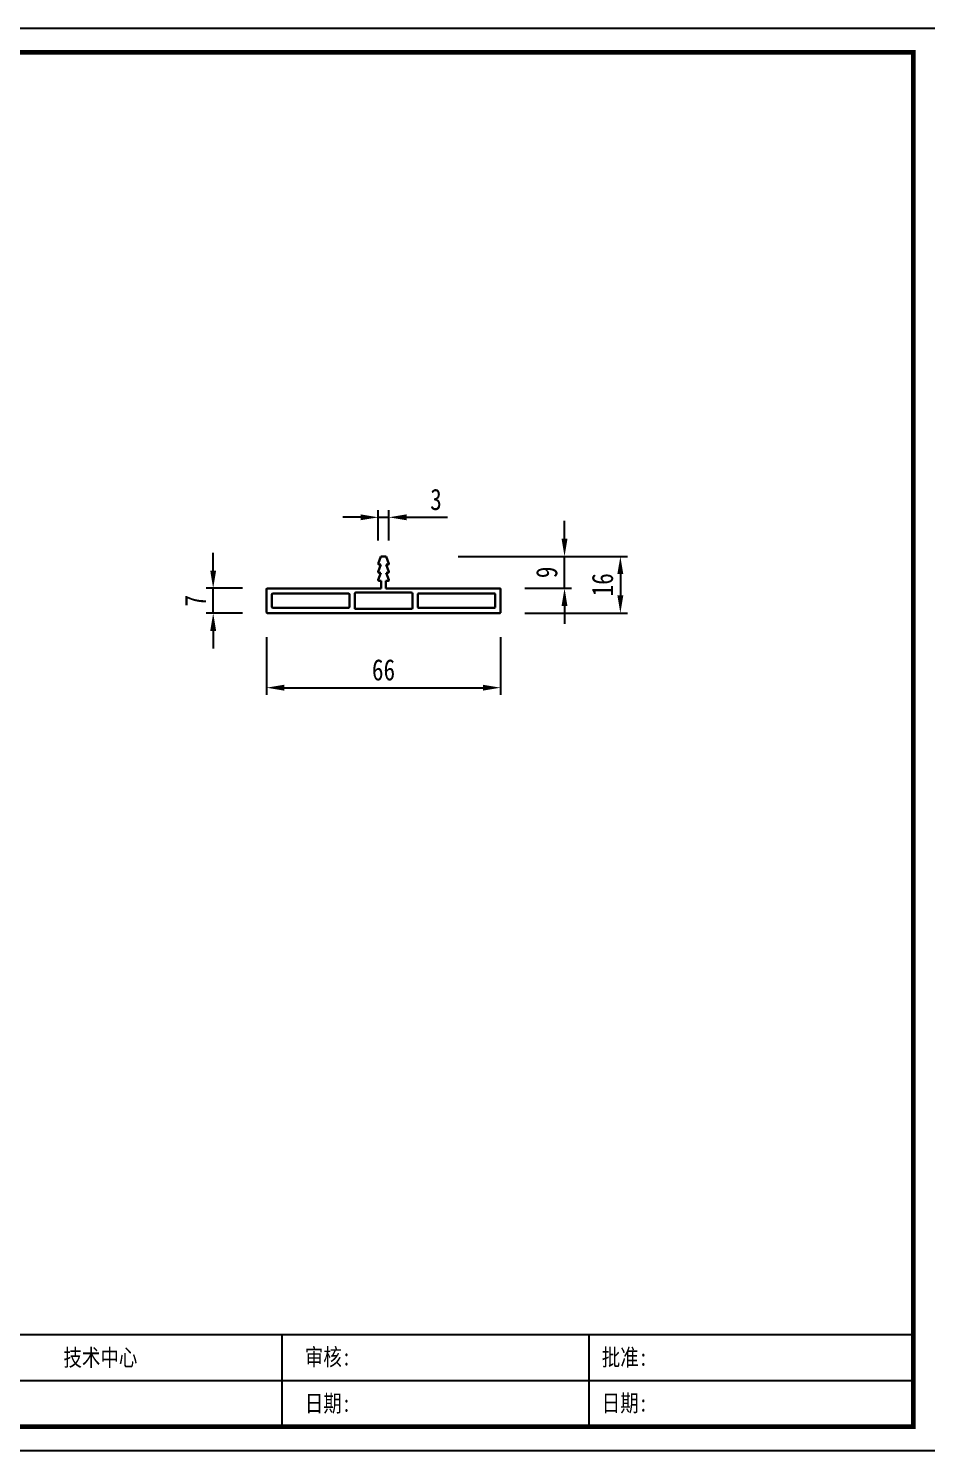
# Model space of a CAD drawing. Header units: millimetres. Extents: x 0 to 1097966, y -63096 to 223085.
# Drawn here: x 338296 to 338549.2, y -59370.4 to -58969.5 of the extents above; entities that cross this region are included whole.
import ezdxf

# ---------------------------------------------------------------- set-up
doc = ezdxf.new("R2010")
doc.units = ezdxf.units.MM
doc.layers.add('C00-00-00', color=7, linetype='Continuous')
doc.layers.add('DZ-文字说明', color=1, linetype='Continuous')
doc.styles.add('DZ-宋体2.5', font='', dxfattribs={"width": 0.8, "height": 2.5})
doc.styles.add('TEXT', font='', dxfattribs={"width": 0.8})
doc.styles.get('DZ-宋体2.5').set_extended_font_data('SimSun')
doc.styles.get('TEXT').set_extended_font_data('SimSun')
doc.dimstyles.new('副本 (2) (2) ISO-25', dxfattribs={"dimtxt": 18, "dimasz": 13, "dimexe": 6, "dimexo": 12, "dimgap": 6, "dimtad": 1, "dimtxsty": 'TEXT', "dimcen": 2.5, "dimclrd": 5, "dimclre": 5, "dimclrt": 5, "dimadec": 0, "dimazin": 0, "dimtfac": 1, "dimtmove": 0, "dimatfit": 3, "dimldrblk": 'BOXFILLED', "dimfxl": 1.25, "dimarcsym": 0})

# ---------------------------------------------------------------- blocks, each defined once
blk = doc.blocks.new('*D837')
at = {"color": 5, "lineweight": -2, "transparency": 16777216}
for p, q in [((338363.08, -59141.11), (338363.08, -59157.33)), ((338429.08, -59141.11), (338429.08, -59157.33)), ((338368.08, -59155.33), (338424.08, -59155.33))]:
    blk.add_line(p, q, dxfattribs=at)
at = {"color": 5, "transparency": 16777216}
for points in [[(338368.08, -59154.49), (338368.08, -59156.16), (338363.08, -59155.33)], [(338424.08, -59154.49), (338424.08, -59156.16), (338429.08, -59155.33)]]:
    blk.add_solid(points, dxfattribs=at)
at = {"layer": 'Defpoints', "color": 0, "transparency": 16777216}
for p in [(338363.08, -59134.11), (338429.08, -59134.11), (338429.08, -59155.33)]:
    blk.add_point(p, dxfattribs=at)
at = {"color": 5, "transparency": 16777216, "insert": (338396.08, -59150.33), "char_height": 6, "attachment_point": 5, "style": 'TEXT'}
blk.add_mtext('66', dxfattribs=at)
blk = doc.blocks.new('_BoxFilled')
at = {"color": 0, "linetype": 'ByBlock', "lineweight": -2}
blk.add_line((-0.5, 0), (-1, 0), dxfattribs=at)
at = {"color": 0, "linetype": 'ByBlock'}
blk.add_solid([(-0.5, 0.5), (0.5, 0.5), (-0.5, -0.5), (0.5, -0.5)], dxfattribs=at)
blk = doc.blocks.new('*D838')
at = {"color": 5, "lineweight": -2, "transparency": 16777216}
for p, q in [((338389.6, -59107.29), (338384.6, -59107.29)), ((338394.6, -59113.86), (338394.6, -59105.29)), ((338394.6, -59107.29), (338397.57, -59107.29)), ((338397.57, -59113.86), (338397.57, -59105.29)), ((338402.57, -59107.29), (338414.16, -59107.29))]:
    blk.add_line(p, q, dxfattribs=at)
at = {"color": 5, "transparency": 16777216}
for points in [[(338389.6, -59106.46), (338389.6, -59108.12), (338394.6, -59107.29)], [(338402.57, -59106.46), (338402.57, -59108.12), (338397.57, -59107.29)]]:
    blk.add_solid(points, dxfattribs=at)
at = {"layer": 'Defpoints', "color": 0, "transparency": 16777216}
for p in [(338397.57, -59107.29), (338394.6, -59120.86), (338397.57, -59120.86)]:
    blk.add_point(p, dxfattribs=at)
at = {"color": 5, "transparency": 16777216, "insert": (338410.87, -59102.29), "char_height": 6, "attachment_point": 5, "style": 'TEXT'}
blk.add_mtext('3', dxfattribs=at)
blk = doc.blocks.new('*D839')
at = {"color": 5, "lineweight": -2, "transparency": 16777216}
for p, q in [((338447.11, -59113.31), (338447.11, -59108.31)), ((338417.11, -59118.31), (338449.11, -59118.31)), ((338447.11, -59127.31), (338447.11, -59118.31)), ((338435.88, -59127.31), (338449.11, -59127.31)), ((338447.11, -59132.31), (338447.11, -59137.31))]:
    blk.add_line(p, q, dxfattribs=at)
at = {"color": 5, "transparency": 16777216}
for points in [[(338446.27, -59113.31), (338447.94, -59113.31), (338447.11, -59118.31)], [(338446.27, -59132.31), (338447.94, -59132.31), (338447.11, -59127.31)]]:
    blk.add_solid(points, dxfattribs=at)
at = {"layer": 'Defpoints', "color": 0, "transparency": 16777216}
for p in [(338396.8, -59118.31), (338447.11, -59118.31), (338428.88, -59127.31)]:
    blk.add_point(p, dxfattribs=at)
at = {"color": 5, "transparency": 16777216, "insert": (338442.11, -59122.81), "char_height": 6, "attachment_point": 5, "rotation": 90, "style": 'TEXT'}
blk.add_mtext('9', dxfattribs=at)
blk = doc.blocks.new('*D840')
at = {"color": 5, "lineweight": -2, "transparency": 16777216}
for p, q in [((338348.05, -59122.31), (338348.05, -59117.31)), ((338356.28, -59127.31), (338346.05, -59127.31)), ((338348.05, -59134.31), (338348.05, -59127.31)), ((338356.28, -59134.31), (338346.05, -59134.31)), ((338348.05, -59139.31), (338348.05, -59144.31))]:
    blk.add_line(p, q, dxfattribs=at)
at = {"color": 5, "transparency": 16777216}
for points in [[(338347.22, -59122.31), (338348.88, -59122.31), (338348.05, -59127.31)], [(338347.22, -59139.31), (338348.88, -59139.31), (338348.05, -59134.31)]]:
    blk.add_solid(points, dxfattribs=at)
at = {"layer": 'Defpoints', "color": 0, "transparency": 16777216}
for p in [(338348.05, -59127.31), (338363.28, -59127.31), (338363.28, -59134.31)]:
    blk.add_point(p, dxfattribs=at)
at = {"color": 5, "transparency": 16777216, "insert": (338343.05, -59130.81), "char_height": 6, "attachment_point": 5, "rotation": 90, "style": 'TEXT'}
blk.add_mtext('7', dxfattribs=at)
blk = doc.blocks.new('*D841')
at = {"color": 5, "lineweight": -2, "transparency": 16777216}
for p, q in [((338432.85, -59118.31), (338464.85, -59118.31)), ((338462.85, -59123.31), (338462.85, -59129.31)), ((338435.88, -59134.31), (338464.85, -59134.31))]:
    blk.add_line(p, q, dxfattribs=at)
at = {"color": 5, "transparency": 16777216}
for points in [[(338462.01, -59123.31), (338463.68, -59123.31), (338462.85, -59118.31)], [(338462.01, -59129.31), (338463.68, -59129.31), (338462.85, -59134.31)]]:
    blk.add_solid(points, dxfattribs=at)
at = {"layer": 'Defpoints', "color": 0, "transparency": 16777216}
for p in [(338396.8, -59118.31), (338428.88, -59134.31), (338462.85, -59134.31)]:
    blk.add_point(p, dxfattribs=at)
at = {"color": 5, "transparency": 16777216, "insert": (338457.85, -59126.31), "char_height": 6, "attachment_point": 5, "rotation": 90, "style": 'TEXT'}
blk.add_mtext('16', dxfattribs=at)

msp = doc.modelspace()

# ---------------------------------------------------------------- linework, layer by layer
msp.add_lwpolyline([(337985.218, -59370.407), (338552.218, -59370.407), (338552.218, -58969.457), (337985.218, -58969.457)], close=True)
at = {"const_width": 1.35}
msp.add_lwpolyline([(337991.968, -59363.657), (338545.468, -59363.657), (338545.468, -58976.207), (337991.968, -58976.207)], close=True, dxfattribs=at)
at = {"layer": 'C00-00-00', "lineweight": 30}
for p, q in [((338395.363, -59118.314), (338394.595, -59120.358)), ((338396.805, -59118.314), (338395.363, -59118.314)), ((338397.572, -59120.358), (338396.805, -59118.314)), ((338395.363, -59120.606), (338394.595, -59122.65)), ((338395.363, -59122.897), (338394.595, -59124.941)), ((338394.767, -59120.606), (338395.363, -59120.606)), ((338394.767, -59122.897), (338395.363, -59122.897)), ((338397.572, -59122.65), (338396.805, -59120.606)), ((338396.805, -59120.606), (338397.4, -59120.606)), ((338397.572, -59124.941), (338396.805, -59122.897)), ((338396.805, -59122.897), (338397.4, -59122.897)), ((338363.084, -59127.514), (338363.084, -59134.114)), ((338395.409, -59127.314), (338363.284, -59127.314)), ((338394.767, -59125.189), (338395.409, -59125.189)), ((338395.409, -59125.189), (338395.409, -59127.314)), ((338396.759, -59127.314), (338396.759, -59125.189)), ((338396.759, -59125.189), (338397.4, -59125.189)), ((338428.884, -59127.314), (338396.759, -59127.314)), ((338429.084, -59134.114), (338429.084, -59127.514)), ((338364.584, -59129.014), (338364.584, -59132.614)), ((338386.265, -59128.814), (338364.784, -59128.814)), ((338386.465, -59132.614), (338386.465, -59129.014)), ((338387.965, -59128.814), (338387.965, -59132.914)), ((338391.595, -59128.514), (338388.265, -59128.514)), ((338403.903, -59128.514), (338391.595, -59128.514)), ((338404.203, -59132.914), (338404.203, -59128.814)), ((338405.703, -59129.014), (338405.703, -59132.614)), ((338427.384, -59128.814), (338405.903, -59128.814)), ((338427.584, -59132.614), (338427.584, -59129.014)), ((338363.284, -59134.314), (338428.884, -59134.314)), ((338364.784, -59132.814), (338386.265, -59132.814)), ((338388.165, -59133.114), (338404.003, -59133.114)), ((338405.903, -59132.814), (338427.384, -59132.814))]:
    msp.add_line(p, q, dxfattribs=at)
for centre, radius, start, end in [((338394.767, -59120.422), 0.183, 159.42054, 270), ((338394.767, -59122.714), 0.183, 159.42054, 270), ((338397.4, -59120.422), 0.183, 270, 20.57946), ((338397.4, -59122.714), 0.183, 270, 20.57946), ((338363.284, -59127.514), 0.2, 90, 180), ((338394.767, -59125.006), 0.183, 159.42054, 270), ((338397.4, -59125.006), 0.183, 270, 20.57946), ((338428.884, -59127.514), 0.2, 0, 90), ((338364.784, -59129.014), 0.2, 90, 180), ((338386.265, -59129.014), 0.2, 0, 90), ((338388.265, -59128.814), 0.3, 90, 180), ((338403.903, -59128.814), 0.3, 0, 90), ((338405.903, -59129.014), 0.2, 90, 180), ((338427.384, -59129.014), 0.2, 0, 90), ((338363.284, -59134.114), 0.2, 180, 270), ((338364.784, -59132.614), 0.2, 180, 270), ((338386.265, -59132.614), 0.2, 270, 0), ((338388.165, -59132.914), 0.2, 180, 270), ((338404.003, -59132.914), 0.2, 270, 0), ((338405.903, -59132.614), 0.2, 180, 270), ((338427.384, -59132.614), 0.2, 270, 0), ((338428.884, -59134.114), 0.2, 270, 0)]:
    msp.add_arc(centre, radius, start, end, dxfattribs=at)
at = {"layer": 'DZ-文字说明', "color": 7}
for p, q in [((338367.469, -59363.657), (338367.469, -59337.679)), ((338454.049, -59363.657), (338454.049, -59337.679)), ((338081.299, -59350.668), (338545.468, -59350.668))]:
    msp.add_line(p, q, dxfattribs=at)
msp.add_lwpolyline([(337991.968, -59337.679), (338545.468, -59337.679), (338545.468, -59363.657), (337991.968, -59363.657)], close=True, dxfattribs=at)

# ---------------------------------------------------------------- texts
at = {"style": 'DZ-宋体2.5', "width": 0.8}
for s, p in [('审核:', (338373.904, -59346.414)), ('批准:', (338457.6, -59346.494)), ('日期:', (338373.904, -59359.475)), ('日期:', (338457.6, -59359.418))]:
    msp.add_text(s, height=4.7732, dxfattribs=at).set_placement(p)
at = {"color": 2, "style": 'DZ-宋体2.5', "width": 0.8}
msp.add_attdef('技术中心', (338305.834, -59346.573), '', height=4.773, dxfattribs=at)

# ---------------------------------------------------------------- dimensions: what is measured, and where the dimension line sits
at = {"color": 251, "true_color": 0x636466}
dim = msp.add_linear_dim(base=(338397.572, -59107.292), p1=(338394.595, -59120.858), p2=(338397.572, -59120.858), text='3', dimstyle='副本 (2) (2) ISO-25', override={"dimtxt": 6, "dimasz": 5, "dimexe": 2, "dimexo": 7, "dimgap": 2, "dimfxl": 30, "dimfxlon": 1}, dxfattribs=at)
dim.commit()
dim.dimension.update_dxf_attribs({"geometry": '*D838', "text_midpoint": (338410.865, -59102.292)})
for base, p1, p2, picture, middle in [((338447.105, -59118.314), (338428.884, -59127.314), (338396.805, -59118.314), '*D839', (338442.105, -59122.814)), ((338348.051, -59127.314), (338363.284, -59134.314), (338363.284, -59127.314), '*D840', (338343.051, -59130.814)), ((338462.846, -59134.314), (338396.805, -59118.314), (338428.884, -59134.314), '*D841', (338457.846, -59126.314))]:
    dim = msp.add_linear_dim(base=base, p1=p1, p2=p2, angle=90, dimstyle='副本 (2) (2) ISO-25', override={"dimtxt": 6, "dimasz": 5, "dimexe": 2, "dimexo": 7, "dimgap": 2, "dimfxl": 30, "dimfxlon": 1}, dxfattribs=at)
    dim.commit()
    dim.dimension.update_dxf_attribs({"geometry": picture, "text_midpoint": middle})
dim = msp.add_linear_dim(base=(338429.084, -59155.326), p1=(338363.084, -59134.114), p2=(338429.084, -59134.114), dimstyle='副本 (2) (2) ISO-25', override={"dimtxt": 6, "dimasz": 5, "dimexe": 2, "dimexo": 7, "dimgap": 2, "dimfxl": 30, "dimfxlon": 1}, dxfattribs=at)
dim.commit()
dim.dimension.update_dxf_attribs({"geometry": '*D837', "text_midpoint": (338396.084, -59150.326)})

doc.saveas('drawing.dxf')
